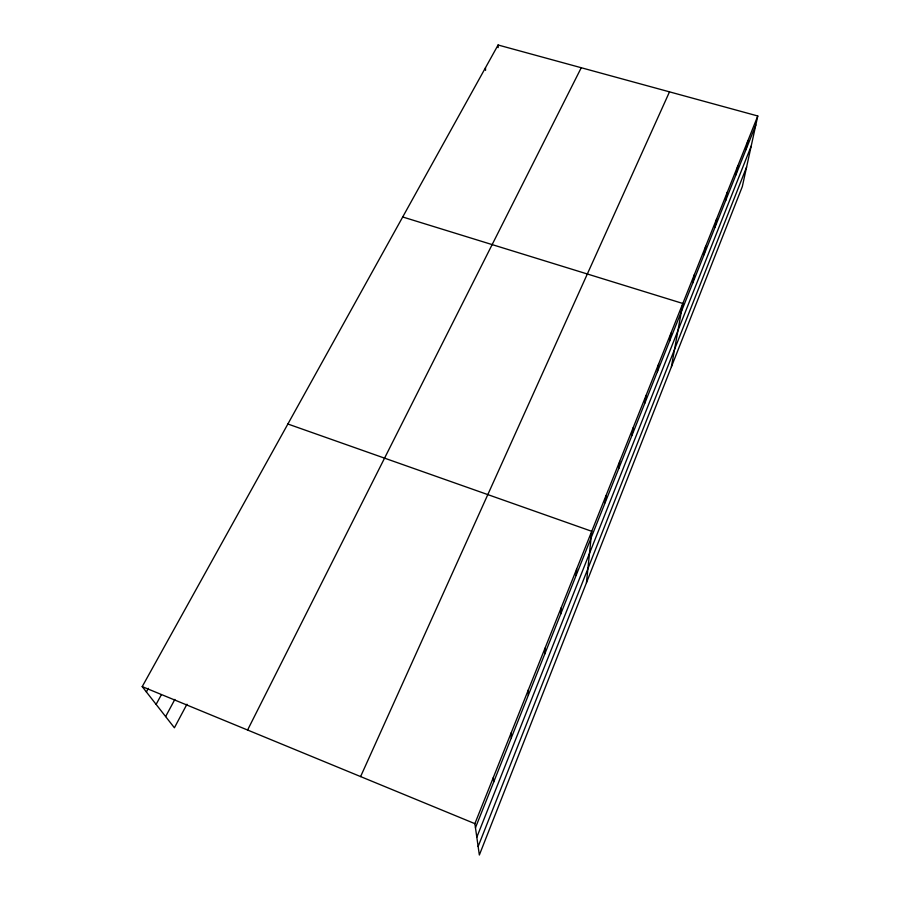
<?xml version="1.0" encoding="UTF-8"?>
<svg xmlns="http://www.w3.org/2000/svg" width="900" height="900" viewBox="0 0 900 900"><rect width="100%" height="100%" fill="white"/><g stroke="black" fill="none" stroke-linecap="round" stroke-linejoin="round"><path stroke-width="1.35" d="M528.311 695.227L528.345 689.895M544.781 653.962L544.984 648.27M560.711 614.036L561.082 608.006M576.135 575.37L576.664 569.036M586.462 582.75L591.75 531.304L287.876 424.012M605.126 502.684L605.947 495.799M618.773 468.484L619.706 461.363M632.014 435.285L633.071 427.928M644.884 403.031L646.054 395.471M657.394 371.689L658.665 363.926M669.544 341.213L670.916 333.281M671.4 366.829L682.83 303.48L402.705 216.979M692.865 282.757L694.418 274.5M704.059 254.7L705.69 246.296M714.96 227.385L716.659 218.846M725.569 200.779L727.346 192.116M735.908 174.859L737.752 166.084M745.988 149.602L747.9 140.715M757.778 115.987L742.32 186.581L479.351 855L474.874 823.658L757.778 115.987L498.094 45L142.222 686.621L174.398 727.785L186.953 704.227M478.136 846.484L746.595 167.062M476.809 837.225L751.174 146.126M475.459 827.73L755.82 124.965M360.596 776.587L669.499 91.856M247.59 730.024L581.254 67.736M165.623 716.558L174.87 699.401M156.105 704.385L161.404 694.676M146.385 691.942L148.365 688.331M142.222 686.621L474.874 823.658M493.324 777.51L493.684 782.033M485.471 67.77L485.561 70.358M511.132 732.949L511.29 737.887M498.094 45L498.161 47.621"/></g></svg>
